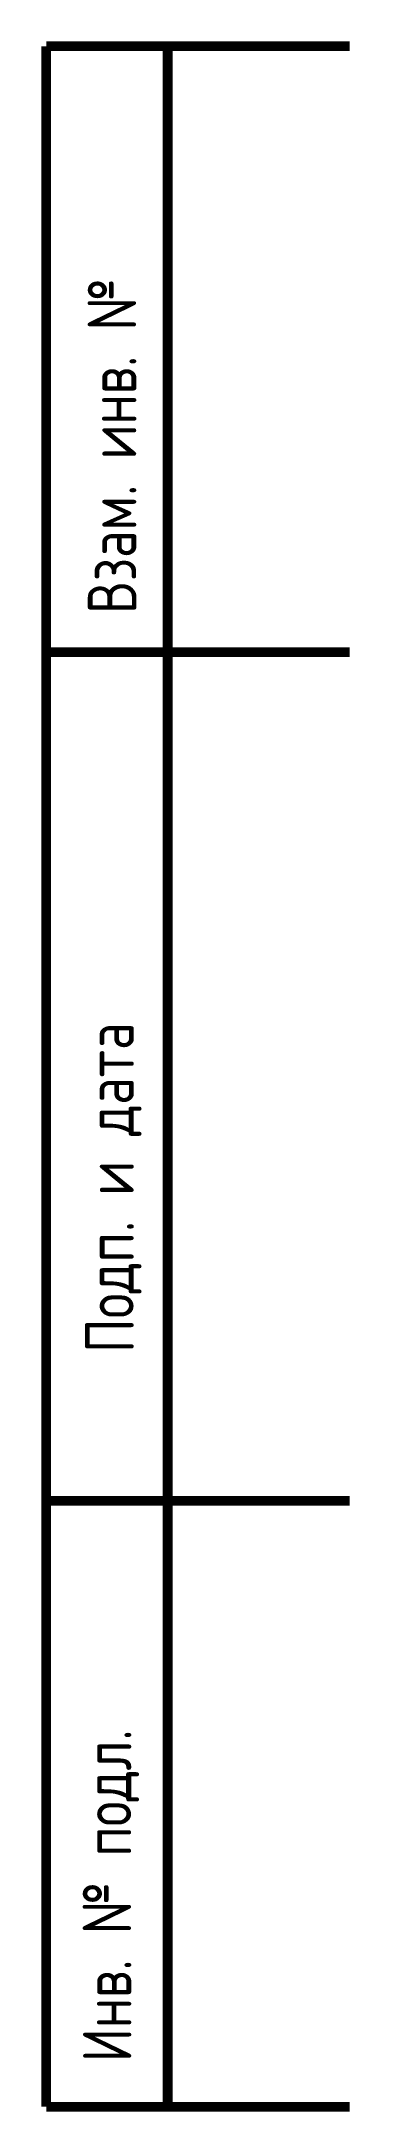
# Model space of a CAD drawing. Header units: metres. Extents: x 443.3 to 456.2, y 265.6 to 351.
import ezdxf

# ---------------------------------------------------------------- set-up
doc = ezdxf.new("R2010")
doc.units = ezdxf.units.M
doc.styles.add('ЕСКД (ГОСТ)', font='eskdu.shx', dxfattribs={"height": 2})

msp = doc.modelspace()

# ---------------------------------------------------------------- linework, layer by layer
at = {"color": 0, "linetype": 'Continuous', "const_width": 0.4, "flags": 128}
for points in [[(443.533, 350.767), (443.533, 265.767)], [(443.533, 350.767), (456.033, 350.767)], [(448.533, 350.767), (448.533, 265.767)], [(443.533, 325.767), (456.033, 325.767)], [(443.533, 290.767), (456.033, 290.767)], [(443.533, 265.767), (456.033, 265.767)]]:
    msp.add_lwpolyline(points, dxfattribs=at)

# ---------------------------------------------------------------- texts
at = {"color": 0, "linetype": 'Continuous', "style": 'ЕСКД (ГОСТ)'}
for s, p in [('Взам. инв. №', (447.242, 327.35)), ('Подп. и дата', (447.139, 296.86)), ('Инв. № подл.', (447.035, 267.6))]:
    msp.add_text(s, height=2, rotation=90, dxfattribs=at).set_placement(p)

doc.saveas('drawing.dxf')
